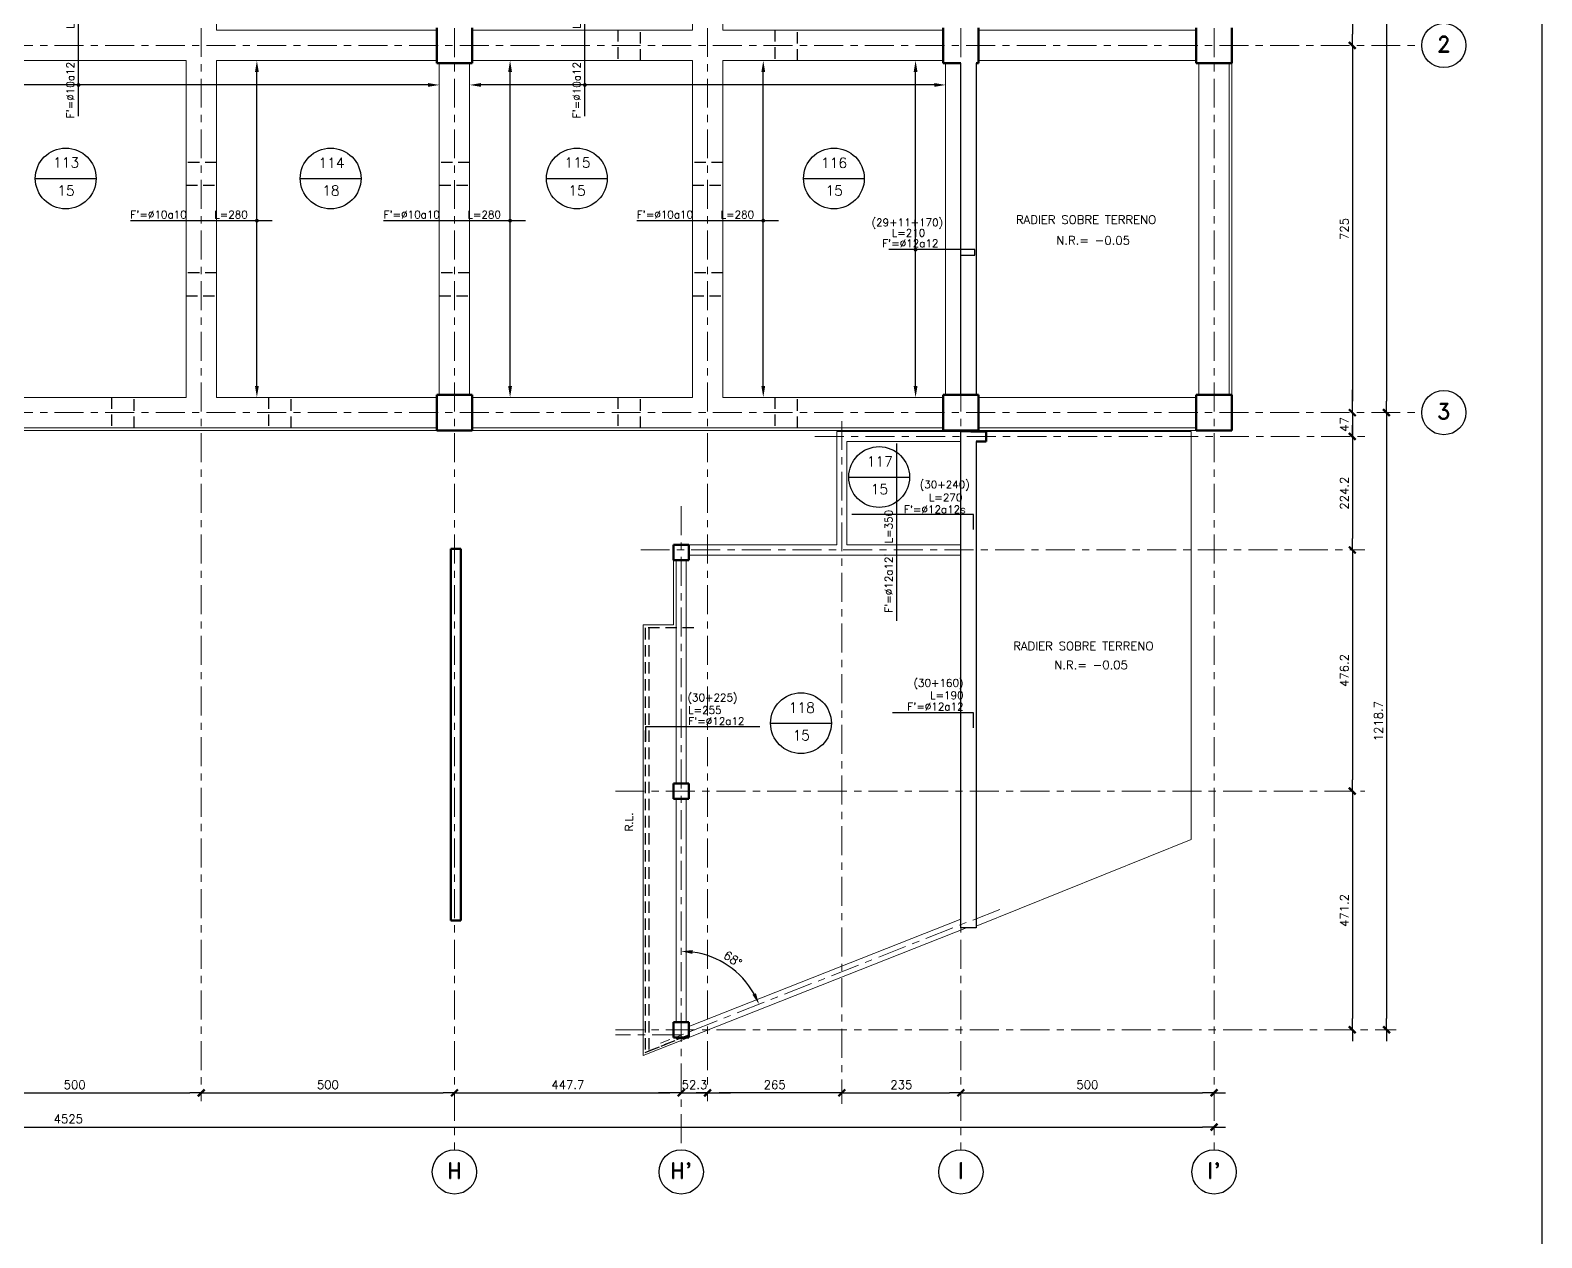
# Model space of a CAD drawing. Extents: x -4 to 6083, y -4 to 8618.
# Drawn here: x 3098 to 6083, y 3452 to 5836 of the extents above; entities that cross this region are included whole.
import ezdxf
from ezdxf.enums import TextEntityAlignment as Align
from ezdxf.xclip import XClip

# ---------------------------------------------------------------- set-up
doc = ezdxf.new("R2010")
doc.units = 0
doc.header["$LTSCALE"] = 45
doc.header["$MEASUREMENT"] = 0
doc.header["$XCLIPFRAME"] = 0
for name, pattern in [('2017_67-101$0$DASHED', [0.75, 0.5, -0.25]), ('2017_67-101$0$Grid Line', [2.2225, 1.27, -0.3175, 0.3175, -0.3175]), ('DASHED', [0.75, 0.5, -0.25])]:
    doc.linetypes.add(name, pattern=pattern)
doc.layers.get('0').update_dxf_attribs({"linetype": 'CONTINUOUS'})
for name, color, linetype in [('2017_67-101$0$RLA-COTAS', 2, 'CONTINUOUS'), ('2017_67-101$0$RLA-SEGMENTOS1', 2, '2017_67-101$0$DASHED'), ('fe', 7, 'CONTINUOUS'), ('RLA-FE', 7, 'CONTINUOUS'), ('RLA-FORMATO', 7, 'CONTINUOUS'), ('RLA-LOSAS', 3, 'CONTINUOUS'), ('RLA-TEXTOS-SM', 3, 'CONTINUOUS')]:
    doc.layers.add(name, color=color, linetype=linetype)
for name, color, linetype, lineweight in [('2017_67-101$0$RLE-EJE', 3, 'CONTINUOUS', 25), ('2017_67-101$0$RLE-EJES', 1, '2017_67-101$0$Grid Line', 9), ('2017_67-101$0$RLE-LOSA', 3, 'CONTINUOUS', 15), ('2017_67-101$0$RLE-MURO', 3, 'CONTINUOUS', 25), ('2017_67-101$0$RLE-NIVELES', 3, 'CONTINUOUS', 9), ('2017_67-101$0$RLE-PILAR', 3, 'CONTINUOUS', 50), ('2017_67-101$0$RLE-VIGA', 3, 'CONTINUOUS', 15)]:
    doc.layers.add(name, color=color, linetype=linetype, lineweight=lineweight)
doc.styles.add('2017_67-101$0$ROMAND', font='romand', dxfattribs={"height": 31.5})
doc.styles.add('2017_67-101$0$ROMANS', font='ROMANS.shx', dxfattribs={"height": 16.875})
doc.styles.add('ROMAND', font='romand', dxfattribs={"height": 31.5})
doc.styles.add('ROMANS0', font='romans.shx')
doc.dimstyles.new('2017_67-101$0$ING-75', dxfattribs={"dimscale": 75, "dimtxt": 0.27, "dimasz": 0.3, "dimexe": 0, "dimexo": 0, "dimgap": 0.1, "dimtad": 1, "dimdec": 1, "dimzin": 12, "dimdsep": 46, "dimtxsty": '2017_67-101$0$ROMANS', "dimblk": '2017_67-101$0$TICK1', "dimblk1": '2017_67-101$0$TICK1', "dimblk2": '2017_67-101$0$TICK1', "dimcen": 0.09, "dimclrd": 2, "dimclre": 1, "dimclrt": 3, "dimadec": 0, "dimazin": 0, "dimtfac": 1, "dimtdec": 0, "dimtix": 1, "dimtmove": 2, "dimatfit": 3, "dimldrblk": '2017_67-101$0$TICK1', "dimfxl": 0, "dimfxlon": 1, "dimtolj": 1, "dimtzin": 0, "dimarcsym": 0})

# ---------------------------------------------------------------- blocks, each defined once
blk = doc.blocks.new('2017_67-101$0$TICK1')
at = {"color": 2}
for points in [[(0, 0), (-1, 0)], [(0, 0), (1, 0)]]:
    blk.add_lwpolyline(points, dxfattribs=at)
at = {"color": 2, "const_width": 0.2}
blk.add_lwpolyline([(-0.3, -0.3), (0.3, 0.3)], dxfattribs=at)
blk = doc.blocks.new('*D80')
at = {"layer": '2017_67-101$0$RLA-COTAS', "color": 2, "lineweight": -2, "transparency": 16777216}
blk.add_line((1058.8, 532.4), (5538.8, 532.4), dxfattribs=at)
at = {"layer": '2017_67-101$0$RLA-COTAS', "color": 2, "lineweight": -2, "transparency": 16777216, "xscale": 22.5, "yscale": 22.5, "zscale": 22.5, "rotation": 180}
blk.add_blockref('2017_67-101$0$TICK1', (1036.3, 532.4), dxfattribs=at)
at = {"layer": '2017_67-101$0$RLA-COTAS', "color": 2, "lineweight": -2, "transparency": 16777216, "xscale": 22.5, "yscale": 22.5, "zscale": 22.5}
blk.add_blockref('2017_67-101$0$TICK1', (5561.3, 532.4), dxfattribs=at)
at = {"layer": '2017_67-101$0$RLA-COTAS', "color": 3, "transparency": 16777216, "insert": (3298.8, 548.4), "char_height": 16.88, "attachment_point": 5, "style": '2017_67-101$0$ROMANS'}
blk.add_mtext('\\A1;4525', dxfattribs=at)
blk = doc.blocks.new('*D87')
at = {"layer": '2017_67-101$0$RLA-COTAS', "color": 2, "lineweight": -2, "transparency": 16777216}
blk.add_line((3083.8, 599.9), (3538.8, 599.9), dxfattribs=at)
at = {"layer": '2017_67-101$0$RLA-COTAS', "color": 2, "lineweight": -2, "transparency": 16777216, "xscale": 22.5, "yscale": 22.5, "zscale": 22.5, "rotation": 180}
blk.add_blockref('2017_67-101$0$TICK1', (3061.3, 599.9), dxfattribs=at)
at = {"layer": '2017_67-101$0$RLA-COTAS', "color": 2, "lineweight": -2, "transparency": 16777216, "xscale": 22.5, "yscale": 22.5, "zscale": 22.5}
blk.add_blockref('2017_67-101$0$TICK1', (3561.3, 599.9), dxfattribs=at)
at = {"layer": '2017_67-101$0$RLA-COTAS', "color": 3, "transparency": 16777216, "insert": (3311.3, 615.9), "char_height": 16.88, "attachment_point": 5, "style": '2017_67-101$0$ROMANS'}
blk.add_mtext('\\A1;500', dxfattribs=at)
blk = doc.blocks.new('*D88')
at = {"layer": '2017_67-101$0$RLA-COTAS', "color": 2, "lineweight": -2, "transparency": 16777216}
blk.add_line((3583.8, 599.9), (4038.8, 599.9), dxfattribs=at)
at = {"layer": '2017_67-101$0$RLA-COTAS', "color": 2, "lineweight": -2, "transparency": 16777216, "xscale": 22.5, "yscale": 22.5, "zscale": 22.5, "rotation": 180}
blk.add_blockref('2017_67-101$0$TICK1', (3561.3, 599.9), dxfattribs=at)
at = {"layer": '2017_67-101$0$RLA-COTAS', "color": 2, "lineweight": -2, "transparency": 16777216, "xscale": 22.5, "yscale": 22.5, "zscale": 22.5}
blk.add_blockref('2017_67-101$0$TICK1', (4061.3, 599.9), dxfattribs=at)
at = {"layer": '2017_67-101$0$RLA-COTAS', "color": 3, "transparency": 16777216, "insert": (3811.3, 615.9), "char_height": 16.88, "attachment_point": 5, "style": '2017_67-101$0$ROMANS'}
blk.add_mtext('\\A1;500', dxfattribs=at)
blk = doc.blocks.new('*D89')
at = {"layer": '2017_67-101$0$RLA-COTAS', "color": 2, "lineweight": -2, "transparency": 16777216}
blk.add_line((4083.8, 599.9), (4486.5, 599.9), dxfattribs=at)
at = {"layer": '2017_67-101$0$RLA-COTAS', "color": 2, "lineweight": -2, "transparency": 16777216, "xscale": 22.5, "yscale": 22.5, "zscale": 22.5, "rotation": 180}
blk.add_blockref('2017_67-101$0$TICK1', (4061.3, 599.9), dxfattribs=at)
at = {"layer": '2017_67-101$0$RLA-COTAS', "color": 2, "lineweight": -2, "transparency": 16777216, "xscale": 22.5, "yscale": 22.5, "zscale": 22.5}
blk.add_blockref('2017_67-101$0$TICK1', (4509, 599.9), dxfattribs=at)
at = {"layer": '2017_67-101$0$RLA-COTAS', "color": 3, "transparency": 16777216, "insert": (4285.2, 615.9), "char_height": 16.88, "attachment_point": 5, "style": '2017_67-101$0$ROMANS'}
blk.add_mtext('\\A1;447.7', dxfattribs=at)
blk = doc.blocks.new('*D90')
at = {"layer": '2017_67-101$0$RLA-COTAS', "color": 2, "lineweight": -2, "transparency": 16777216}
for p, q in [((4486.5, 599.9), (4464, 599.9)), ((4509, 599.9), (4561.3, 599.9)), ((4583.8, 599.9), (4606.3, 599.9))]:
    blk.add_line(p, q, dxfattribs=at)
at = {"layer": '2017_67-101$0$RLA-COTAS', "color": 2, "lineweight": -2, "transparency": 16777216, "xscale": 22.5, "yscale": 22.5, "zscale": 22.5}
blk.add_blockref('2017_67-101$0$TICK1', (4509, 599.9), dxfattribs=at)
at = {"layer": '2017_67-101$0$RLA-COTAS', "color": 2, "lineweight": -2, "transparency": 16777216, "xscale": 22.5, "yscale": 22.5, "zscale": 22.5, "rotation": 180}
blk.add_blockref('2017_67-101$0$TICK1', (4561.3, 599.9), dxfattribs=at)
at = {"layer": '2017_67-101$0$RLA-COTAS', "color": 3, "transparency": 16777216, "insert": (4535.2, 615.9), "char_height": 16.88, "attachment_point": 5, "style": '2017_67-101$0$ROMANS'}
blk.add_mtext('\\A1;52.3', dxfattribs=at)
blk = doc.blocks.new('*D91')
at = {"layer": '2017_67-101$0$RLA-COTAS', "color": 2, "lineweight": -2, "transparency": 16777216}
blk.add_line((4848.8, 599.9), (5038.8, 599.9), dxfattribs=at)
at = {"layer": '2017_67-101$0$RLA-COTAS', "color": 2, "lineweight": -2, "transparency": 16777216, "xscale": 22.5, "yscale": 22.5, "zscale": 22.5, "rotation": 180}
blk.add_blockref('2017_67-101$0$TICK1', (4826.3, 599.9), dxfattribs=at)
at = {"layer": '2017_67-101$0$RLA-COTAS', "color": 2, "lineweight": -2, "transparency": 16777216, "xscale": 22.5, "yscale": 22.5, "zscale": 22.5}
blk.add_blockref('2017_67-101$0$TICK1', (5061.3, 599.9), dxfattribs=at)
at = {"layer": '2017_67-101$0$RLA-COTAS', "color": 3, "transparency": 16777216, "insert": (4943.8, 615.9), "char_height": 16.88, "attachment_point": 5, "style": '2017_67-101$0$ROMANS'}
blk.add_mtext('\\A1;235', dxfattribs=at)
blk = doc.blocks.new('*D92')
at = {"layer": '2017_67-101$0$RLA-COTAS', "color": 2, "lineweight": -2, "transparency": 16777216}
blk.add_line((5083.8, 599.9), (5538.8, 599.9), dxfattribs=at)
at = {"layer": '2017_67-101$0$RLA-COTAS', "color": 2, "lineweight": -2, "transparency": 16777216, "xscale": 22.5, "yscale": 22.5, "zscale": 22.5, "rotation": 180}
blk.add_blockref('2017_67-101$0$TICK1', (5061.3, 599.9), dxfattribs=at)
at = {"layer": '2017_67-101$0$RLA-COTAS', "color": 2, "lineweight": -2, "transparency": 16777216, "xscale": 22.5, "yscale": 22.5, "zscale": 22.5}
blk.add_blockref('2017_67-101$0$TICK1', (5561.3, 599.9), dxfattribs=at)
at = {"layer": '2017_67-101$0$RLA-COTAS', "color": 3, "transparency": 16777216, "insert": (5311.3, 615.9), "char_height": 16.88, "attachment_point": 5, "style": '2017_67-101$0$ROMANS'}
blk.add_mtext('\\A1;500', dxfattribs=at)
blk = doc.blocks.new('*D93')
at = {"layer": '2017_67-101$0$RLA-COTAS', "color": 2, "lineweight": -2, "transparency": 16777216}
blk.add_line((5901.9, 4605.2), (5901.9, 1965.5), dxfattribs=at)
at = {"layer": '2017_67-101$0$RLA-COTAS', "color": 2, "lineweight": -2, "transparency": 16777216, "xscale": 22.5, "yscale": 22.5, "zscale": 22.5}
for p, rotation in [((5901.9, 4627.7), 90), ((5901.9, 1943), 270)]:
    blk.add_blockref('2017_67-101$0$TICK1', p, dxfattribs=dict(at, rotation=rotation))
at = {"layer": '2017_67-101$0$RLA-COTAS', "color": 3, "transparency": 16777216, "insert": (5886, 3285.4), "char_height": 16.88, "attachment_point": 5, "rotation": 90, "style": '2017_67-101$0$ROMANS'}
blk.add_mtext('\\A1;2684.7', dxfattribs=at)
blk = doc.blocks.new('*D94')
at = {"layer": '2017_67-101$0$RLA-COTAS', "color": 2, "lineweight": -2, "transparency": 16777216}
blk.add_line((5901.9, 1920.5), (5901.9, 746.9), dxfattribs=at)
at = {"layer": '2017_67-101$0$RLA-COTAS', "color": 2, "lineweight": -2, "transparency": 16777216, "xscale": 22.5, "yscale": 22.5, "zscale": 22.5}
for p, rotation in [((5901.9, 1943), 90), ((5901.9, 724.4), 270)]:
    blk.add_blockref('2017_67-101$0$TICK1', p, dxfattribs=dict(at, rotation=rotation))
at = {"layer": '2017_67-101$0$RLA-COTAS', "color": 3, "transparency": 16777216, "insert": (5886, 1333.7), "char_height": 16.88, "attachment_point": 5, "rotation": 90, "style": '2017_67-101$0$ROMANS'}
blk.add_mtext('\\A1;1218.7', dxfattribs=at)
blk = doc.blocks.new('*D96')
at = {"layer": '2017_67-101$0$RLA-COTAS', "color": 2, "lineweight": -2, "transparency": 16777216}
blk.add_line((5834.4, 3535.5), (5834.4, 2690.5), dxfattribs=at)
at = {"layer": '2017_67-101$0$RLA-COTAS', "color": 2, "lineweight": -2, "transparency": 16777216, "xscale": 22.5, "yscale": 22.5, "zscale": 22.5}
for p, rotation in [((5834.4, 3558), 90), ((5834.4, 2668), 270)]:
    blk.add_blockref('2017_67-101$0$TICK1', p, dxfattribs=dict(at, rotation=rotation))
at = {"layer": '2017_67-101$0$RLA-COTAS', "color": 3, "transparency": 16777216, "insert": (5818.5, 3113), "char_height": 16.88, "attachment_point": 5, "rotation": 90, "style": '2017_67-101$0$ROMANS'}
blk.add_mtext('\\A1;890', dxfattribs=at)
blk = doc.blocks.new('*D97')
at = {"layer": '2017_67-101$0$RLA-COTAS', "color": 2, "lineweight": -2, "transparency": 16777216}
blk.add_line((5834.4, 2645.5), (5834.4, 1965.5), dxfattribs=at)
at = {"layer": '2017_67-101$0$RLA-COTAS', "color": 2, "lineweight": -2, "transparency": 16777216, "xscale": 22.5, "yscale": 22.5, "zscale": 22.5}
for p, rotation in [((5834.4, 2668), 90), ((5834.4, 1943), 270)]:
    blk.add_blockref('2017_67-101$0$TICK1', p, dxfattribs=dict(at, rotation=rotation))
at = {"layer": '2017_67-101$0$RLA-COTAS', "color": 3, "transparency": 16777216, "insert": (5818.5, 2305.5), "char_height": 16.88, "attachment_point": 5, "rotation": 90, "style": '2017_67-101$0$ROMANS'}
blk.add_mtext('\\A1;725', dxfattribs=at)
blk = doc.blocks.new('*D98')
at = {"layer": '2017_67-101$0$RLA-COTAS', "color": 2, "lineweight": -2, "transparency": 16777216}
for p, q in [((5834.4, 1965.5), (5834.4, 1988)), ((5834.4, 1943), (5834.4, 1896)), ((5834.4, 1873.5), (5834.4, 1851))]:
    blk.add_line(p, q, dxfattribs=at)
at = {"layer": '2017_67-101$0$RLA-COTAS', "color": 2, "lineweight": -2, "transparency": 16777216, "xscale": 22.5, "yscale": 22.5, "zscale": 22.5}
for p, rotation in [((5834.4, 1943), 270), ((5834.4, 1896), 90)]:
    blk.add_blockref('2017_67-101$0$TICK1', p, dxfattribs=dict(at, rotation=rotation))
at = {"layer": '2017_67-101$0$RLA-COTAS', "color": 3, "transparency": 16777216, "insert": (5818.5, 1919.5), "char_height": 16.88, "attachment_point": 5, "rotation": 90, "style": '2017_67-101$0$ROMANS'}
blk.add_mtext('\\A1;47', dxfattribs=at)
blk = doc.blocks.new('*D99')
at = {"layer": '2017_67-101$0$RLA-COTAS', "color": 2, "lineweight": -2, "transparency": 16777216}
blk.add_line((5834.4, 1873.5), (5834.4, 1694.3), dxfattribs=at)
at = {"layer": '2017_67-101$0$RLA-COTAS', "color": 2, "lineweight": -2, "transparency": 16777216, "xscale": 22.5, "yscale": 22.5, "zscale": 22.5}
for p, rotation in [((5834.4, 1896), 90), ((5834.4, 1671.8), 270)]:
    blk.add_blockref('2017_67-101$0$TICK1', p, dxfattribs=dict(at, rotation=rotation))
at = {"layer": '2017_67-101$0$RLA-COTAS', "color": 3, "transparency": 16777216, "insert": (5818.5, 1783.9), "char_height": 16.88, "attachment_point": 5, "rotation": 90, "style": '2017_67-101$0$ROMANS'}
blk.add_mtext('\\A1;224.2', dxfattribs=at)
blk = doc.blocks.new('*D100')
at = {"layer": '2017_67-101$0$RLA-COTAS', "color": 2, "lineweight": -2, "transparency": 16777216}
blk.add_line((5834.4, 1649.3), (5834.4, 1218.1), dxfattribs=at)
at = {"layer": '2017_67-101$0$RLA-COTAS', "color": 2, "lineweight": -2, "transparency": 16777216, "xscale": 22.5, "yscale": 22.5, "zscale": 22.5}
for p, rotation in [((5834.4, 1671.8), 90), ((5834.4, 1195.6), 270)]:
    blk.add_blockref('2017_67-101$0$TICK1', p, dxfattribs=dict(at, rotation=rotation))
at = {"layer": '2017_67-101$0$RLA-COTAS', "color": 3, "transparency": 16777216, "insert": (5818.5, 1433.7), "char_height": 16.88, "attachment_point": 5, "rotation": 90, "style": '2017_67-101$0$ROMANS'}
blk.add_mtext('\\A1;476.2', dxfattribs=at)
blk = doc.blocks.new('*D101')
at = {"layer": '2017_67-101$0$RLA-COTAS', "color": 2, "lineweight": -2, "transparency": 16777216}
blk.add_line((5834.4, 1173.1), (5834.4, 746.9), dxfattribs=at)
at = {"layer": '2017_67-101$0$RLA-COTAS', "color": 2, "lineweight": -2, "transparency": 16777216, "xscale": 22.5, "yscale": 22.5, "zscale": 22.5}
for p, rotation in [((5834.4, 1195.6), 90), ((5834.4, 724.4), 270)]:
    blk.add_blockref('2017_67-101$0$TICK1', p, dxfattribs=dict(at, rotation=rotation))
at = {"layer": '2017_67-101$0$RLA-COTAS', "color": 3, "transparency": 16777216, "insert": (5818.5, 960), "char_height": 16.88, "attachment_point": 5, "rotation": 90, "style": '2017_67-101$0$ROMANS'}
blk.add_mtext('\\A1;471.2', dxfattribs=at)
blk = doc.blocks.new('*D111')
at = {"layer": '2017_67-101$0$RLA-COTAS', "color": 2, "lineweight": -2, "transparency": 16777216}
blk.add_arc((4509, 714.2), 165.3, 29.306, 82.1954, dxfattribs=at)
at = {"layer": '2017_67-101$0$RLA-COTAS', "color": 2, "transparency": 16777216}
for points in [[(4531.2, 874.2), (4531.7, 881.7), (4509, 879.5)], [(4656.6, 796.7), (4649.8, 793.5), (4662.8, 774.8)]]:
    blk.add_solid(points, dxfattribs=at)
at = {"layer": '2017_67-101$0$RLA-COTAS', "color": 3, "transparency": 16777216, "insert": (4611, 864), "char_height": 16.88, "attachment_point": 5, "rotation": 325.7507, "style": '2017_67-101$0$ROMANS'}
blk.add_mtext('\\A1;68°', dxfattribs=at)
blk = doc.blocks.new('*D114')
at = {"layer": '2017_67-101$0$RLA-COTAS', "color": 2, "lineweight": -2, "transparency": 16777216}
blk.add_line((4803.8, 599.9), (4583.8, 599.9), dxfattribs=at)
at = {"layer": '2017_67-101$0$RLA-COTAS', "color": 2, "lineweight": -2, "transparency": 16777216, "xscale": 22.5, "yscale": 22.5, "zscale": 22.5, "rotation": 180}
blk.add_blockref('2017_67-101$0$TICK1', (4561.3, 599.9), dxfattribs=at)
at = {"layer": '2017_67-101$0$RLA-COTAS', "color": 2, "lineweight": -2, "transparency": 16777216, "xscale": 22.5, "yscale": 22.5, "zscale": 22.5}
blk.add_blockref('2017_67-101$0$TICK1', (4826.3, 599.9), dxfattribs=at)
at = {"layer": '2017_67-101$0$RLA-COTAS', "color": 3, "transparency": 16777216, "insert": (4693.8, 615.9), "char_height": 16.88, "attachment_point": 5, "style": '2017_67-101$0$ROMANS'}
blk.add_mtext('\\A1;265', dxfattribs=at)
blk = doc.blocks.new('2017_67-101')
at = {"layer": '2017_67-101$0$RLA-SEGMENTOS1'}
for p, q in [((4383.82, 2698.02), (4383.82, 2638.02)), ((4428.82, 2638.02), (4428.82, 2698.02)), ((4693.82, 2698.02), (4693.82, 2638.02)), ((4738.82, 2638.02), (4738.82, 2698.02)), ((3591.32, 2437.18), (3531.32, 2437.18)), ((4091.32, 2437.18), (4031.32, 2437.18)), ((4591.32, 2437.18), (4531.32, 2437.18)), ((3531.32, 2392.18), (3591.32, 2392.18)), ((4031.32, 2392.18), (4091.32, 2392.18)), ((4531.32, 2392.18), (4591.32, 2392.18)), ((3591.32, 2218.85), (3531.32, 2218.85)), ((4091.32, 2218.85), (4031.32, 2218.85)), ((4591.32, 2218.85), (4531.32, 2218.85)), ((3531.32, 2173.85), (3591.32, 2173.85)), ((4031.32, 2173.85), (4091.32, 2173.85)), ((4531.32, 2173.85), (4591.32, 2173.85)), ((3383.82, 1973.02), (3383.82, 1913.02)), ((3428.82, 1913.02), (3428.82, 1973.02)), ((3693.82, 1973.02), (3693.82, 1913.02)), ((3738.82, 1913.02), (3738.82, 1973.02)), ((4383.82, 1973.02), (4383.82, 1913.02)), ((4428.82, 1913.02), (4428.82, 1973.02)), ((4693.82, 1973.02), (4693.82, 1913.02)), ((4738.82, 1913.02), (4738.82, 1973.02))]:
    blk.add_line(p, q, dxfattribs=at)
at = {"layer": '2017_67-101$0$RLE-EJE'}
for centre in [(6015.09, 2668.02), (6015.09, 1943.01), (4061.32, 443.69), (4509.03, 443.69), (5061.32, 443.69), (5561.32, 443.69)]:
    blk.add_circle(centre, 43.75, dxfattribs=at)
at = {"layer": '2017_67-101$0$RLE-EJES'}
for p, q in [((4061.32, 4902.6), (4061.32, 487.44)), ((5061.32, 4902.6), (5061.32, 487.44)), ((5561.32, 4902.6), (5561.32, 487.44)), ((3561.32, 4802.62), (3561.32, 583.7)), ((4561.32, 4802.62), (4561.32, 583.7)), ((571.32, 2668.02), (5971.34, 2668.02)), ((571.32, 1943.01), (5971.34, 1943.01)), ((4826.32, 1926.37), (4826.32, 578.05)), ((4773.03, 1896.01), (5859.03, 1896.01)), ((4509.03, 1758.05), (4509.03, 487.44)), ((4429.03, 1671.78), (5859.03, 1671.78)), ((4379.03, 1195.56), (5859.03, 1195.56)), ((5138.31, 962.09), (4468.42, 698.19)), ((4379.03, 724.35), (5921.03, 724.35)), ((4509.03, 714.19), (4379.03, 714.19))]:
    blk.add_line(p, q, dxfattribs=at)
at = {"layer": '2017_67-101$0$RLE-LOSA'}
for p, q in [((5596.32, 2633.01), (5596.32, 1978.01)), ((4026.32, 1908.01), (3096.32, 1908.01)), ((5026.32, 1908.01), (4096.32, 1908.01)), ((5526.32, 1908.01), (5096.32, 1908.01)), ((5111.32, 1906.01), (5516.34, 1906.01)), ((5516.34, 1906.01), (5516.34, 1100.26)), ((4494.03, 1523.77), (4494.03, 1651.78)), ((4434.03, 673.9), (4434.03, 1523.77)), ((4434.03, 1523.77), (4494.03, 1523.77)), ((5516.34, 1100.26), (5091.32, 928.89)), ((4519.03, 707.38), (4434.03, 673.9))]:
    blk.add_line(p, q, dxfattribs=at)
at = {"layer": '2017_67-101$0$RLE-MURO'}
for p, q in [((5061.32, 1978.02), (5061.32, 2633.01)), ((5091.32, 2633.01), (5091.32, 1978.02)), ((5091.32, 1978.02), (5061.32, 1978.02)), ((5061.32, 925.44), (5061.32, 1906.01)), ((5061.32, 1906.01), (5081.32, 1906.01)), ((5091.32, 1886.01), (5091.32, 925.44)), ((5091.32, 925.44), (5061.32, 925.44))]:
    blk.add_line(p, q, dxfattribs=at)
at = {"layer": '2017_67-101$0$RLE-PILAR'}
for p, q in [((4026.32, 2633.02), (4026.32, 2703.02)), ((4096.32, 2703.02), (4096.32, 2633.02)), ((5026.32, 2633.01), (5026.32, 2703.01)), ((5096.32, 2703.01), (5096.32, 2633.01)), ((5526.32, 2633.01), (5526.32, 2703.01)), ((5596.32, 2703.01), (5596.32, 2633.01)), ((4096.32, 2633.02), (4026.32, 2633.02)), ((5061.32, 2633.01), (5026.32, 2633.01)), ((5096.32, 2633.01), (5091.32, 2633.01)), ((5596.32, 2633.01), (5526.32, 2633.01)), ((4026.32, 1978.01), (4096.32, 1978.01)), ((4026.32, 1908.01), (4026.32, 1978.01)), ((4096.32, 1978.01), (4096.32, 1908.01)), ((5026.32, 1978.01), (5096.32, 1978.01)), ((5026.32, 1908.01), (5026.32, 1978.01)), ((5096.32, 1978.01), (5096.32, 1908.01)), ((5526.32, 1978.01), (5596.32, 1978.01)), ((5526.32, 1908.01), (5526.32, 1978.01)), ((5596.32, 1978.01), (5596.32, 1908.01)), ((4096.32, 1908.01), (4026.32, 1908.01)), ((5096.32, 1908.01), (5026.32, 1908.01)), ((5081.32, 1906.01), (5111.32, 1906.01)), ((5111.32, 1886.01), (5091.32, 1886.01)), ((5111.32, 1906.01), (5111.32, 1886.01)), ((5596.32, 1908.01), (5526.32, 1908.01)), ((4054.03, 940.46), (4054.03, 1673.76)), ((4054.03, 1673.76), (4074.03, 1673.76)), ((4074.03, 1673.76), (4074.03, 940.46)), ((4494.03, 1681.78), (4524.03, 1681.78)), ((4494.03, 1651.78), (4494.03, 1681.78)), ((4524.03, 1681.78), (4524.03, 1651.78)), ((4524.03, 1651.78), (4494.03, 1651.78)), ((4494.03, 1180.56), (4494.03, 1210.56)), ((4494.03, 1210.56), (4524.03, 1210.56)), ((4524.03, 1210.56), (4524.03, 1180.56)), ((4524.03, 1180.56), (4494.03, 1180.56)), ((4054.03, 940.46), (4074.03, 940.46)), ((4494.03, 739.35), (4524.03, 739.35)), ((4494.03, 709.35), (4494.03, 739.35)), ((4524.03, 739.35), (4524.03, 709.35)), ((4524.03, 709.35), (4494.03, 709.35))]:
    blk.add_line(p, q, dxfattribs=at)
at = {"layer": '2017_67-101$0$RLE-VIGA'}
for p, q in [((3591.32, 3528.02), (3591.32, 2698.02)), ((4531.32, 3528.02), (4531.32, 2698.02)), ((4591.32, 3528.02), (4591.32, 2698.02)), ((3591.32, 2698.02), (4026.32, 2698.02)), ((4096.32, 2698.02), (4531.32, 2698.02)), ((4591.32, 2698.02), (5026.32, 2698.02)), ((5096.32, 2698.02), (5526.32, 2698.02)), ((3096.32, 2638.02), (3531.32, 2638.02)), ((3531.32, 2638.02), (3531.32, 1973.02)), ((3591.32, 2638.02), (4026.32, 2638.02)), ((3591.32, 2638.02), (3591.32, 1973.02)), ((4031.32, 2633.02), (4031.32, 1978.01)), ((4091.32, 2633.02), (4091.32, 1978.01)), ((4096.32, 2638.02), (4531.32, 2638.02)), ((4531.32, 2638.02), (4531.32, 1973.02)), ((4591.32, 2638.02), (5026.32, 2638.02)), ((4591.32, 2638.02), (4591.32, 1973.02)), ((5031.32, 2633.01), (5031.32, 1978.01)), ((5091.32, 2633.01), (5091.32, 1978.01)), ((5096.32, 2638.02), (5526.32, 2638.02)), ((5531.32, 2633.01), (5531.32, 1978.01)), ((5591.32, 2633.01), (5591.32, 1978.01)), ((3096.32, 1973.02), (3531.32, 1973.02)), ((3591.32, 1973.02), (4026.32, 1973.02)), ((4096.32, 1973.02), (4531.32, 1973.02)), ((4591.32, 1973.02), (5026.32, 1973.02)), ((5096.32, 1973.02), (5526.32, 1973.02)), ((3096.32, 1913.02), (4026.32, 1913.02)), ((4096.32, 1913.02), (5026.32, 1913.02)), ((5096.32, 1913.02), (5526.32, 1913.02)), ((5061.32, 1906.01), (4816.32, 1906.01)), ((4816.32, 1681.78), (4816.32, 1906.01)), ((5061.32, 1886.01), (4836.32, 1886.01)), ((4836.32, 1681.78), (4836.32, 1886.01)), ((4816.32, 1681.78), (4524.03, 1681.78)), ((5061.32, 1681.78), (4836.32, 1681.78)), ((4499.03, 1651.78), (4499.03, 1210.56)), ((4519.03, 1651.78), (4519.03, 1210.56)), ((5061.32, 1661.78), (4524.03, 1661.78)), ((4499.03, 1180.56), (4499.03, 739.35)), ((4519.03, 1180.56), (4519.03, 739.35)), ((5061.32, 942.51), (4524.03, 730.85)), ((4524.03, 709.35), (5072.56, 925.44)), ((4499.03, 709.35), (4499.03, 707.38)), ((4519.03, 707.38), (4499.03, 707.38)), ((4524.03, 709.35), (4519.03, 707.38))]:
    blk.add_line(p, q, dxfattribs=at)
at = {"layer": '2017_67-101$0$RLE-EJE', "color": 5, "char_height": 31.25, "width": 1, "attachment_point": 2, "line_spacing_factor": 0.941778, "style": '2017_67-101$0$ROMAND'}
for s, insert in [('2', (6014.9, 2686.15)), ('3', (6014.9, 1961.14)), ('H', (4061.33, 462.01)), ("H'", (4509.04, 462.01)), ('I', (5061.33, 462.01)), ("I'", (5561.33, 462.01))]:
    blk.add_mtext(s, dxfattribs=dict(at, insert=insert))
at = {"layer": '2017_67-101$0$RLE-NIVELES', "char_height": 16.875, "attachment_point": 5, "line_spacing_factor": 0.941778, "style": '2017_67-101$0$ROMANS'}
for s, insert, width in [('RADIER SOBRE TERRENO', (5308.6, 2323.9), 389.691), ('N.R.= -0.05', (5322.48, 2283.09), 160.6895), ('RADIER SOBRE TERRENO', (5303.26, 1482.12), 389.691), ('N.R.= -0.05', (5318.41, 1444.74), 160.6895)]:
    blk.add_mtext(s, dxfattribs=dict(at, insert=insert, width=width))
at = {"layer": '2017_67-101$0$RLA-COTAS'}
for base, p1, p2, angle, picture, middle in [((5901.93, 1943.01), (5909.43, 4627.72), (5909.43, 1943.01), 90, '*D93', (5886, 3285.36)), ((5834.43, 2668.02), (5841.93, 3558.02), (5841.93, 2668.02), 90, '*D96', (5818.5, 3113.02)), ((5834.43, 1943.01), (5841.93, 2668.02), (5841.93, 1943.01), 90, '*D97', (5818.5, 2305.51)), ((5834.43, 1896.01), (5841.93, 1943.01), (5841.93, 1896.01), 90, '*D98', (5818.5, 1919.51)), ((5901.93, 724.35), (5909.43, 1943.01), (5909.43, 724.35), 90, '*D94', (5886, 1333.68)), ((5834.43, 1671.78), (5841.93, 1896.01), (5841.93, 1671.78), 90, '*D99', (5818.5, 1783.89)), ((5834.43, 1195.56), (5841.93, 1671.78), (5841.93, 1195.56), 90, '*D100', (5818.5, 1433.67)), ((5834.43, 724.35), (5841.93, 1195.56), (5841.93, 724.35), 90, '*D101', (5818.5, 959.96)), ((4561.32, 599.94), (4826.32, 607.44), (4561.32, 607.44), 180, '*D114', (4693.82, 615.88))]:
    dim = blk.add_linear_dim(base=base, p1=p1, p2=p2, angle=angle, dimstyle='2017_67-101$0$ING-75', override={"dimexe": 0, "dimexo": 0, "dimdec": 1, "dimfxl": 0, "dimfxlon": 1}, dxfattribs=at)
    dim.commit()
    dim.dimension.update_dxf_attribs({"geometry": picture, "text_midpoint": middle})
dim = blk.add_angular_dim_3p(base=(4627.27, 829.71), center=(4509.03, 714.19), p1=(4662.83, 774.78), p2=(4509.03, 879.5), dimstyle='2017_67-101$0$ING-75', override={"dimexe": 0, "dimsah": 1, "dimfxl": 0}, dxfattribs=at)
dim.commit()
dim.dimension.update_dxf_attribs({"geometry": '*D111', "text_midpoint": (4611.03, 864.01)})
for base, p1, p2, picture, middle in [((3561.32, 599.94), (3061.32, 607.44), (3561.32, 607.44), '*D87', (3311.32, 615.88)), ((4061.32, 599.94), (3561.32, 607.44), (4061.32, 607.44), '*D88', (3811.32, 615.88)), ((4509.03, 599.94), (4061.32, 607.44), (4509.03, 607.44), '*D89', (4285.18, 615.88)), ((4561.32, 599.94), (4509.03, 607.44), (4561.32, 607.44), '*D90', (4535.18, 615.88)), ((5061.32, 599.94), (4826.32, 607.44), (5061.32, 607.44), '*D91', (4943.82, 615.88)), ((5561.32, 599.94), (5061.32, 607.44), (5561.32, 607.44), '*D92', (5311.32, 615.88)), ((5561.32, 532.44), (1036.32, 539.94), (5561.32, 539.94), '*D80', (3298.82, 548.38))]:
    dim = blk.add_linear_dim(base=base, p1=p1, p2=p2, dimstyle='2017_67-101$0$ING-75', override={"dimexe": 0, "dimexo": 0, "dimdec": 1, "dimfxl": 0, "dimfxlon": 1}, dxfattribs=at)
    dim.commit()
    dim.dimension.update_dxf_attribs({"geometry": picture, "text_midpoint": middle})

msp = doc.modelspace()

# ---------------------------------------------------------------- linework, layer by layer
at = {"layer": 'fe', "const_width": 3.75}
for points in [[(3191.06, 5727.77, 1), (3194.81, 5727.77, 1)], [(4191.06, 5727.77, 1), (4194.81, 5727.77, 1)], [(3545.16, 5461.72, 1), (3545.16, 5457.97, 1)], [(4045.16, 5461.72, 1), (4045.16, 5457.97, 1)], [(4545.16, 5461.72, 1), (4545.16, 5457.97, 1)], [(4844.07, 5402.57, 1), (4847.82, 5402.57, 1)]]:
    msp.add_lwpolyline(points, format="xyb", close=True, dxfattribs=at)
at = {"layer": 'fe', "color": 1}
for points in [[(3545.16, 5133.32), (3545.16, 5753.32)], [(4045.16, 5133.32), (4045.16, 5753.32)], [(4545.16, 5133.32), (4545.16, 5753.32)], [(4845.94, 5133.32), (4845.94, 5753.32)], [(3882.83, 5727.77), (2987.83, 5727.77)], [(4882.83, 5727.77), (3987.83, 5727.77)]]:
    msp.add_lwpolyline(points, dxfattribs=at)
at = {"layer": 'fe', "color": 4, "linetype": 'DASHED'}
for points in [[(4408.04, 4655.56), (4312.04, 4655.57), (4312.04, 3817.57), (4402.27, 3853.76)], [(4408.04, 4655.56), (4319.04, 4655.57), (4319.04, 3820.32), (4399.7, 3852.75)]]:
    msp.add_lwpolyline(points, dxfattribs=at)
at = {"layer": 'fe', "color": 2}
for points in [[(3541.41, 5753.32), (3545.16, 5775.82), (3548.91, 5753.32)], [(4041.41, 5753.32), (4045.16, 5775.82), (4048.91, 5753.32)], [(4541.41, 5753.32), (4545.16, 5775.82), (4548.91, 5753.32)], [(4842.19, 5753.32), (4845.94, 5775.82), (4849.69, 5753.32)], [(3882.83, 5724.02), (3905.33, 5727.77), (3882.83, 5731.52)], [(3987.83, 5724.02), (3965.33, 5727.77), (3987.83, 5731.52)], [(4882.83, 5724.02), (4905.33, 5727.77), (4882.83, 5731.52)], [(3541.41, 5133.32), (3545.16, 5110.82), (3548.91, 5133.32)], [(4041.41, 5133.32), (4045.16, 5110.82), (4048.91, 5133.32)], [(4541.41, 5133.32), (4545.16, 5110.82), (4548.91, 5133.32)], [(4842.19, 5133.32), (4845.94, 5110.82), (4849.69, 5133.32)]]:
    msp.add_solid(points, dxfattribs=at)
at = {"layer": 'RLA-FE'}
for points in [[(3192.93, 5665.82), (3192.93, 5945.82)], [(4192.93, 5665.82), (4192.93, 5945.82)], [(3295.33, 5459.84), (3575.33, 5459.84)], [(3795.33, 5459.84), (4075.33, 5459.84)], [(4295.33, 5459.84), (4575.33, 5459.84)], [(4933.83, 5391.57), (4962.83, 5391.57), (4962.83, 5402.57), (4792.83, 5402.57)], [(4809.02, 4669.57), (4809.02, 5019.57)], [(4960.33, 4849.76), (4960.33, 4879.76), (4720.33, 4879.76)], [(4960.33, 4458.33), (4960.33, 4488.33), (4800.33, 4488.33)], [(4313.04, 4431.11), (4313.04, 4461.11), (4538.04, 4461.11)]]:
    msp.add_lwpolyline(points, dxfattribs=at)
at = {"layer": 'RLA-FORMATO', "color": 6, "linetype": 'Continuous'}
msp.add_line((6082.5, 8617.5), (6082.5, 0), dxfattribs=at)
at = {"layer": 'RLA-LOSAS'}
for p, q in [((3107.61, 5543.14), (3227.61, 5543.14)), ((3630.76, 5543.14), (3750.76, 5543.14)), ((4116.97, 5543.14), (4236.97, 5543.14)), ((4624.72, 5543.14), (4744.72, 5543.14)), ((4713.93, 4953.57), (4833.93, 4953.57)), ((4559.57, 4467.54), (4679.57, 4467.54))]:
    msp.add_line(p, q, dxfattribs=at)
for centre in [(3167.61, 5543.14), (3690.76, 5543.14), (4176.97, 5543.14), (4684.72, 5543.14), (4773.93, 4953.57), (4619.57, 4467.54)]:
    msp.add_circle(centre, 60, dxfattribs=at)

# ---------------------------------------------------------------- block references
at = {"layer": 'fe'}
ref = msp.add_blockref('2017_67-101', (-125.99, 3137.79), dxfattribs=at)
XClip(ref).set_block_clipping_path([(463.7436510171, 382.3966468898), (6063.513371113, 4992.3775595206)])

# ---------------------------------------------------------------- texts
at = {"layer": 'fe', "color": 4, "linetype": 'DASHED', "style": 'ROMANS0'}
msp.add_text('R.L.', height=15, rotation=90, dxfattribs=at).set_placement((4287.48, 4272.3), align=Align.CENTER)
at = {"layer": 'RLA-LOSAS', "char_height": 20, "width": 1, "attachment_point": 2, "line_spacing_factor": 0.941778, "style": 'ROMAND'}
for s, insert in [('113', (3168.49, 5584.62)), ('114', (3692.61, 5583.93)), ('115', (4178.44, 5584.54)), ('116', (4684.98, 5583.93)), ('15', (3168.19, 5529.2)), ('18', (3691.34, 5529.2)), ('15', (4177.55, 5529.2)), ('15', (4685.31, 5529.2)), ('117', (4775.39, 4994.36)), ('15', (4774.52, 4939.62)), ('118', (4621.27, 4508.33)), ('15', (4620.15, 4453.59))]:
    msp.add_mtext(s, dxfattribs=dict(at, insert=insert))
at = {"layer": 'RLA-TEXTOS-SM', "style": 'ROMANS0'}
for s, p in [("F'=%%C10a12     L=280", (3188.75, 5783.32)), ("F'=%%C10a12     L=280", (4188.75, 5783.32)), ("F'=%%C12a12i  L=350", (4804.85, 4787.07))]:
    msp.add_text(s, height=15, rotation=90, dxfattribs=at).set_placement(p, align=Align.BOTTOM_CENTER)
for p in [(3411.2, 5459.84), (3911.2, 5459.84), (4411.2, 5459.84)]:
    msp.add_text("F'=%%C10a10    L=280", height=15, dxfattribs=at).set_placement(p, align=Align.BOTTOM_CENTER)
for s, p in [('(29+11+170)', (4758.95, 5444.31)), ('L=210', (4798.79, 5423.68)), ("F'=%%C12a12", (4779.91, 5402.96)), ('(30+225)', (4395.36, 4506.19)), ('L=255', (4396.61, 4481.35)), ("F'=%%C12a12", (4396.87, 4459.53))]:
    msp.add_text(s, height=15, dxfattribs=at).set_placement(p, align=Align.BOTTOM_LEFT)
for s, p in [('(30+240)', (4953.08, 4926.82)), ("F'=%%C12a12s", (4944.97, 4877.57)), ('L=270', (4938.3, 4901.21)), ('(30+160)', (4940.69, 4534.99)), ("F'=%%C12a12", (4940.69, 4488.33)), ('L=190', (4940.69, 4510.62))]:
    msp.add_text(s, height=15, dxfattribs=at).set_placement(p, align=Align.BOTTOM_RIGHT)

doc.saveas('drawing.dxf')
